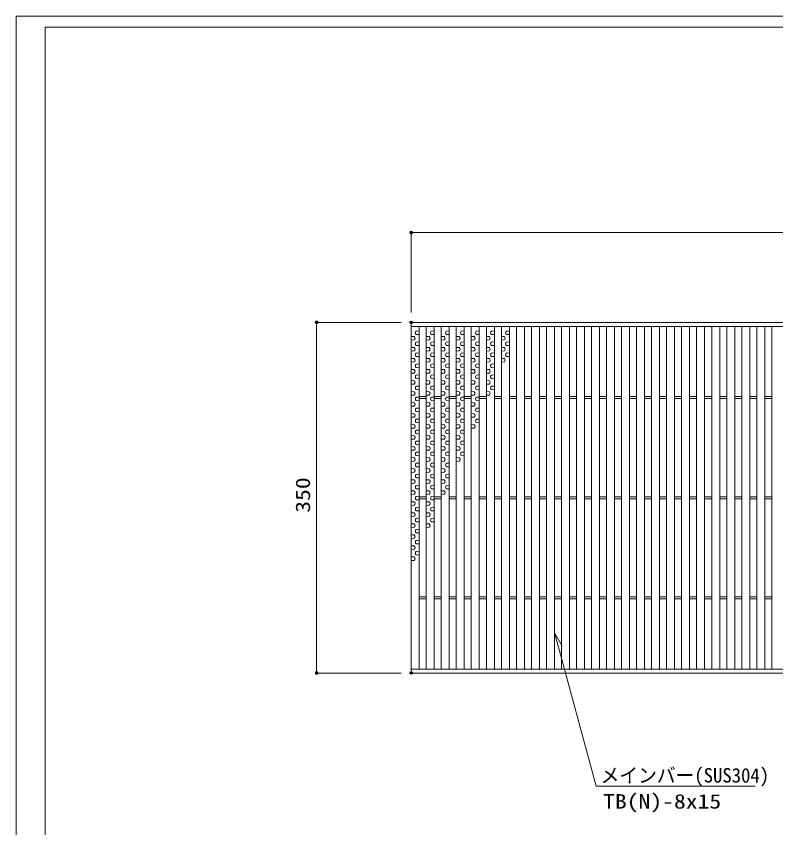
# Model space of a CAD drawing. Units: millimetres on the paper. Extents: x -216 to 216, y -153 to 153.
# Drawn here: x -215.3 to -63.7, y -9.4 to 152.6 of the extents above; entities that cross this region are included whole.
import ezdxf
from ezdxf.enums import TextEntityAlignment as Align

# ---------------------------------------------------------------- set-up
doc = ezdxf.new("R2010")
doc.units = ezdxf.units.MM
doc.header["$PDMODE"] = 32
doc.header["$PDSIZE"] = 0.5
for name, color, linetype, lineweight in [('0-0_A1FRAME', 1, 'Continuous', 9), ('0-2_寸法', 4, 'Continuous', 9), ('0-3_0', 7, 'Continuous', 9), ('0-6_蓋', 3, 'Continuous', 9)]:
    doc.layers.add(name, color=color, linetype=linetype, lineweight=lineweight)
doc.layers.add('0-4_Defpoints', color=7, linetype='Continuous')
doc.styles.add('ＭＳ ゴシック', font='')
doc.styles.get('ＭＳ ゴシック').set_extended_font_data('MS Gothic')

# ---------------------------------------------------------------- blocks, each defined once
blk = doc.blocks.new('_Dot')
at = {"layer": '0-3_0'}
for p, q in [((-0.5, 0), (-1, 0)), ((0.489, 0.1), (-0.489, 0.1)), ((0.399, 0.3), (-0.399, 0.3)), ((0.458, -0.199), (-0.458, -0.199)), ((0.3, -0.399), (-0.3, -0.399))]:
    blk.add_line(p, q, dxfattribs=at)
for points in [[(0.5, 0), (0.496, 0.063), (0.484, 0.124), (0.465, 0.184), (0.438, 0.241), (0.405, 0.294), (0.364, 0.342), (0.319, 0.385), (0.268, 0.422), (0.213, 0.452), (0.155, 0.476), (0.094, 0.491), (0.031, 0.499), (-0.031, 0.499), (-0.094, 0.491), (-0.155, 0.476), (-0.213, 0.452), (-0.268, 0.422), (-0.319, 0.385), (-0.364, 0.342), (-0.405, 0.294), (-0.438, 0.241), (-0.465, 0.184), (-0.484, 0.124), (-0.496, 0.063), (-0.5, 0), (0, 0)], [(-0.5, 0), (-0.496, -0.063), (-0.484, -0.124), (-0.465, -0.184), (-0.438, -0.241), (-0.405, -0.294), (-0.364, -0.342), (-0.319, -0.385), (-0.268, -0.422), (-0.213, -0.452), (-0.155, -0.476), (-0.094, -0.491), (-0.031, -0.499), (0.031, -0.499), (0.094, -0.491), (0.155, -0.476), (0.213, -0.452), (0.268, -0.422), (0.319, -0.385), (0.364, -0.342), (0.405, -0.294), (0.438, -0.241), (0.465, -0.184), (0.484, -0.124), (0.496, -0.063), (0.5, 0), (0, 0)]]:
    blk.add_lwpolyline(points, close=True, dxfattribs=at)
blk = doc.blocks.new('U15')
at = {"layer": '0-6_蓋'}
for p, q in [((-0.2, 1.986), (-0.8, 2.02)), ((0.2, 3.086), (0.8, 3.12)), ((0.2, 2.414), (0.8, 2.38)), ((-0.2, 1.314), (-0.8, 1.28)), ((0.2, 0.886), (0.8, 0.92)), ((0.2, 0.214), (0.8, 0.18)), ((-0.2, -0.214), (-0.8, -0.18)), ((-0.2, -0.886), (-0.8, -0.92)), ((0.2, -1.314), (0.8, -1.28)), ((-0.2, -2.414), (-0.8, -2.38)), ((-0.2, -3.086), (-0.8, -3.12)), ((0.2, -1.986), (0.8, -2.02))]:
    blk.add_line(p, q, dxfattribs=at)
for centre, start, end in [((-0.484, 1.65), 310.27175, 49.72825), ((0.484, 2.75), 130.27175, 229.72825), ((0.484, 0.55), 130.27175, 229.72825), ((-0.484, -0.55), 310.27175, 49.72825), ((0.484, -1.65), 130.27175, 229.72825), ((-0.484, -2.75), 310.27175, 49.72825)]:
    blk.add_arc(centre, 0.44, start, end, dxfattribs=at)
blk = doc.blocks.new('U14')
at = {"layer": '0-6_蓋'}
for p in [(0, 0), (0, -6.6), (0, -13.2)]:
    blk.add_blockref('U15', p, dxfattribs=at)
blk = doc.blocks.new('U17')
at = {"layer": '0-6_蓋'}
for p, q in [((-0.2, 1.986), (-0.8, 2.02)), ((0.2, 3.086), (0.8, 3.12)), ((0.2, 2.414), (0.8, 2.38)), ((-0.2, 1.314), (-0.8, 1.28)), ((0.2, 0.886), (0.8, 0.92)), ((0.2, 0.214), (0.8, 0.18)), ((-0.2, -0.214), (-0.8, -0.18)), ((-0.2, -0.886), (-0.8, -0.92)), ((0.2, -1.314), (0.8, -1.28)), ((-0.2, -2.414), (-0.8, -2.38)), ((-0.2, -3.086), (-0.8, -3.12)), ((0.2, -1.986), (0.8, -2.02))]:
    blk.add_line(p, q, dxfattribs=at)
for centre, start, end in [((-0.484, 1.65), 310.27175, 49.72825), ((0.484, 2.75), 130.27175, 229.72825), ((0.484, 0.55), 130.27175, 229.72825), ((-0.484, -0.55), 310.27175, 49.72825), ((0.484, -1.65), 130.27175, 229.72825), ((-0.484, -2.75), 310.27175, 49.72825)]:
    blk.add_arc(centre, 0.44, start, end, dxfattribs=at)
blk = doc.blocks.new('U16')
at = {"layer": '0-6_蓋'}
for p in [(0, 0), (0, -6.6)]:
    blk.add_blockref('U17', p, dxfattribs=at)
blk = doc.blocks.new('U21')
at = {"layer": '0-6_蓋'}
for p, q in [((-0.2, 1.986), (-0.8, 2.02)), ((0.2, 3.086), (0.8, 3.12)), ((0.2, 2.414), (0.8, 2.38)), ((-0.2, 1.314), (-0.8, 1.28)), ((0.2, 0.886), (0.8, 0.92)), ((0.2, 0.214), (0.8, 0.18)), ((-0.2, -0.214), (-0.8, -0.18)), ((-0.2, -0.886), (-0.8, -0.92)), ((0.2, -1.314), (0.8, -1.28)), ((-0.2, -2.414), (-0.8, -2.38)), ((-0.2, -3.086), (-0.8, -3.12)), ((0.2, -1.986), (0.8, -2.02))]:
    blk.add_line(p, q, dxfattribs=at)
for centre, start, end in [((-0.484, 1.65), 310.27175, 49.72825), ((0.484, 2.75), 130.27175, 229.72825), ((0.484, 0.55), 130.27175, 229.72825), ((-0.484, -0.55), 310.27175, 49.72825), ((0.484, -1.65), 130.27175, 229.72825), ((-0.484, -2.75), 310.27175, 49.72825)]:
    blk.add_arc(centre, 0.44, start, end, dxfattribs=at)
blk = doc.blocks.new('U20')
at = {"layer": '0-6_蓋'}
blk.add_blockref('U21', (0, 0), dxfattribs=at)
blk = doc.blocks.new('U9')
at = {"layer": '0-6_蓋'}
for p, q in [((-0.2, 1.986), (-0.8, 2.02)), ((0.2, 3.086), (0.8, 3.12)), ((0.2, 2.414), (0.8, 2.38)), ((-0.2, 1.314), (-0.8, 1.28)), ((0.2, 0.886), (0.8, 0.92)), ((0.2, 0.214), (0.8, 0.18)), ((-0.2, -0.214), (-0.8, -0.18)), ((-0.2, -0.886), (-0.8, -0.92)), ((0.2, -1.314), (0.8, -1.28)), ((-0.2, -2.414), (-0.8, -2.38)), ((-0.2, -3.086), (-0.8, -3.12)), ((0.2, -1.986), (0.8, -2.02))]:
    blk.add_line(p, q, dxfattribs=at)
for centre, start, end in [((-0.484, 1.65), 310.27175, 49.72825), ((0.484, 2.75), 130.27175, 229.72825), ((0.484, 0.55), 130.27175, 229.72825), ((-0.484, -0.55), 310.27175, 49.72825), ((0.484, -1.65), 130.27175, 229.72825), ((-0.484, -2.75), 310.27175, 49.72825)]:
    blk.add_arc(centre, 0.44, start, end, dxfattribs=at)
blk = doc.blocks.new('U8')
at = {"layer": '0-6_蓋'}
for p in [(0, 0), (0, -6.6), (0, -13.2), (0, -19.8), (0, -26.4)]:
    blk.add_blockref('U9', p, dxfattribs=at)
blk = doc.blocks.new('U19')
at = {"layer": '0-6_蓋'}
for p, q in [((-0.2, 1.986), (-0.8, 2.02)), ((0.2, 3.086), (0.8, 3.12)), ((0.2, 2.414), (0.8, 2.38)), ((-0.2, 1.314), (-0.8, 1.28)), ((0.2, 0.886), (0.8, 0.92)), ((0.2, 0.214), (0.8, 0.18)), ((-0.2, -0.214), (-0.8, -0.18)), ((-0.2, -0.886), (-0.8, -0.92)), ((0.2, -1.314), (0.8, -1.28)), ((-0.2, -2.414), (-0.8, -2.38)), ((-0.2, -3.086), (-0.8, -3.12)), ((0.2, -1.986), (0.8, -2.02))]:
    blk.add_line(p, q, dxfattribs=at)
for centre, start, end in [((-0.484, 1.65), 310.27175, 49.72825), ((0.484, 2.75), 130.27175, 229.72825), ((0.484, 0.55), 130.27175, 229.72825), ((-0.484, -0.55), 310.27175, 49.72825), ((0.484, -1.65), 130.27175, 229.72825), ((-0.484, -2.75), 310.27175, 49.72825)]:
    blk.add_arc(centre, 0.44, start, end, dxfattribs=at)
blk = doc.blocks.new('U18')
at = {"layer": '0-6_蓋'}
for p in [(0, 0), (0, -6.6), (0, -13.2), (0, -19.8)]:
    blk.add_blockref('U19', p, dxfattribs=at)
blk = doc.blocks.new('U13')
at = {"layer": '0-6_蓋'}
for p, q in [((-0.2, 1.986), (-0.8, 2.02)), ((0.2, 3.086), (0.8, 3.12)), ((0.2, 2.414), (0.8, 2.38)), ((-0.2, 1.314), (-0.8, 1.28)), ((0.2, 0.886), (0.8, 0.92)), ((0.2, 0.214), (0.8, 0.18)), ((-0.2, -0.214), (-0.8, -0.18)), ((-0.2, -0.886), (-0.8, -0.92)), ((0.2, -1.314), (0.8, -1.28)), ((-0.2, -2.414), (-0.8, -2.38)), ((-0.2, -3.086), (-0.8, -3.12)), ((0.2, -1.986), (0.8, -2.02))]:
    blk.add_line(p, q, dxfattribs=at)
for centre, start, end in [((-0.484, 1.65), 310.27175, 49.72825), ((0.484, 2.75), 130.27175, 229.72825), ((0.484, 0.55), 130.27175, 229.72825), ((-0.484, -0.55), 310.27175, 49.72825), ((0.484, -1.65), 130.27175, 229.72825), ((-0.484, -2.75), 310.27175, 49.72825)]:
    blk.add_arc(centre, 0.44, start, end, dxfattribs=at)
blk = doc.blocks.new('U12')
at = {"layer": '0-6_蓋'}
for p in [(0, 0), (0, -6.6), (0, -13.2), (0, -19.8), (0, -26.4), (0, -33), (0, -39.6)]:
    blk.add_blockref('U13', p, dxfattribs=at)
blk = doc.blocks.new('U11')
at = {"layer": '0-6_蓋'}
for p, q in [((-0.2, 1.986), (-0.8, 2.02)), ((0.2, 3.086), (0.8, 3.12)), ((0.2, 2.414), (0.8, 2.38)), ((-0.2, 1.314), (-0.8, 1.28)), ((0.2, 0.886), (0.8, 0.92)), ((0.2, 0.214), (0.8, 0.18)), ((-0.2, -0.214), (-0.8, -0.18)), ((-0.2, -0.886), (-0.8, -0.92)), ((0.2, -1.314), (0.8, -1.28)), ((-0.2, -2.414), (-0.8, -2.38)), ((-0.2, -3.086), (-0.8, -3.12)), ((0.2, -1.986), (0.8, -2.02))]:
    blk.add_line(p, q, dxfattribs=at)
for centre, start, end in [((-0.484, 1.65), 310.27175, 49.72825), ((0.484, 2.75), 130.27175, 229.72825), ((0.484, 0.55), 130.27175, 229.72825), ((-0.484, -0.55), 310.27175, 49.72825), ((0.484, -1.65), 130.27175, 229.72825), ((-0.484, -2.75), 310.27175, 49.72825)]:
    blk.add_arc(centre, 0.44, start, end, dxfattribs=at)
blk = doc.blocks.new('U10')
at = {"layer": '0-6_蓋'}
for p in [(0, 0), (0, -6.6), (0, -13.2), (0, -19.8), (0, -26.4), (0, -33)]:
    blk.add_blockref('U11', p, dxfattribs=at)
blk = doc.blocks.new('MLeader1')
at = {"layer": '0-2_寸法'}
for p, q in [((-107.85, 29.558), (-107.06, 26.664)), ((-99.134, -1.059), (-67.754, -1.059))]:
    blk.add_line(p, q, dxfattribs=at)
for points in [[(-107.836, 26.452), (-107.85, 29.558), (-106.285, 26.875)], [(-107.06, 26.664), (-99.494, -1.059), (-99.134, -1.059)]]:
    blk.add_lwpolyline(points, dxfattribs=at)
at = {"layer": '0-2_寸法', "style": 'ＭＳ ゴシック'}
for s, width, p in [('メインバー(SUS304)', 0.95, (-98.634, -1.214)), ('TB(N)-8x15', 1.2, (-98.134, -6.414))]:
    blk.add_text(s, height=2.889, dxfattribs=dict(at, width=width)).set_placement(p, align=Align.BOTTOM_LEFT)

msp = doc.modelspace()

# ---------------------------------------------------------------- linework, layer by layer
at = {"layer": '0-0_A1FRAME'}
msp.add_line((-209.583, 150.486), (-209.583, -150.496), dxfattribs=at)
msp.add_lwpolyline([(-215.33, 152.642), (-215.33, -152.651), (215.33, -152.651), (215.33, 152.642)], close=True, dxfattribs=at)
msp.add_lwpolyline([(199.525, -150.496), (199.525, 150.486), (-209.583, 150.486)], dxfattribs=at)
at = {"layer": '0-2_寸法'}
for p, q in [((-136.45, 93.515), (-136.45, 109.448)), ((-135.95, 109.448), (62.65, 109.448)), ((-138.45, 91.515), (-155.338, 91.515)), ((-155.338, 22.015), (-155.338, 91.015)), ((-138.45, 21.515), (-155.338, 21.515))]:
    msp.add_line(p, q, dxfattribs=at)
at = {"layer": '0-4_Defpoints'}
for p in [(-155.338, 91.515), (-136.45, 91.515), (-136.45, 91.515), (-136.45, 21.515)]:
    msp.add_point(p, dxfattribs=at)
at = {"layer": '0-6_蓋'}
for p, q in [((-136.45, 21.515), (-136.45, 91.515)), ((-136.45, 91.515), (63.15, 91.515)), ((-136.45, 90.715), (63.15, 90.715)), ((-134.85, 22.315), (-134.85, 90.715)), ((-133.45, 22.315), (-133.45, 90.715)), ((-131.85, 22.315), (-131.85, 90.715)), ((-130.45, 22.315), (-130.45, 90.715)), ((-128.85, 22.315), (-128.85, 90.715)), ((-127.45, 22.315), (-127.45, 90.715)), ((-125.85, 22.315), (-125.85, 90.715)), ((-124.45, 22.315), (-124.45, 90.715)), ((-122.85, 22.315), (-122.85, 90.715)), ((-121.45, 22.315), (-121.45, 90.715)), ((-119.85, 22.315), (-119.85, 90.715)), ((-118.45, 22.315), (-118.45, 90.715)), ((-116.85, 22.315), (-116.85, 90.715)), ((-115.45, 22.315), (-115.45, 90.715)), ((-113.85, 22.315), (-113.85, 90.715)), ((-112.45, 22.315), (-112.45, 90.715)), ((-110.85, 22.315), (-110.85, 90.715)), ((-109.45, 22.315), (-109.45, 90.715)), ((-107.85, 22.315), (-107.85, 90.715)), ((-106.45, 22.315), (-106.45, 90.715)), ((-104.85, 22.315), (-104.85, 90.715)), ((-103.45, 22.315), (-103.45, 90.715)), ((-101.85, 22.315), (-101.85, 90.715)), ((-100.45, 22.315), (-100.45, 90.715)), ((-98.85, 22.315), (-98.85, 90.715)), ((-97.45, 22.315), (-97.45, 90.715)), ((-95.85, 22.315), (-95.85, 90.715)), ((-94.45, 22.315), (-94.45, 90.715)), ((-92.85, 22.315), (-92.85, 90.715)), ((-91.45, 22.315), (-91.45, 90.715)), ((-89.85, 22.315), (-89.85, 90.715)), ((-88.45, 22.315), (-88.45, 90.715)), ((-86.85, 22.315), (-86.85, 90.715)), ((-85.45, 22.315), (-85.45, 90.715)), ((-83.85, 22.315), (-83.85, 90.715)), ((-82.45, 22.315), (-82.45, 90.715)), ((-80.85, 22.315), (-80.85, 90.715)), ((-79.45, 22.315), (-79.45, 90.715)), ((-77.85, 22.315), (-77.85, 90.715)), ((-76.45, 22.315), (-76.45, 90.715)), ((-74.85, 22.315), (-74.85, 90.715)), ((-73.45, 22.315), (-73.45, 90.715)), ((-71.85, 22.315), (-71.85, 90.715)), ((-70.45, 22.315), (-70.45, 90.715)), ((-68.85, 22.315), (-68.85, 90.715)), ((-67.45, 22.315), (-67.45, 90.715)), ((-65.85, 22.315), (-65.85, 90.715)), ((-64.45, 22.315), (-64.45, 90.715)), ((-134.85, 76.715), (-133.45, 76.715)), ((-134.85, 76.315), (-133.45, 76.315)), ((-131.85, 76.715), (-130.45, 76.715)), ((-131.85, 76.315), (-130.45, 76.315)), ((-128.85, 76.715), (-127.45, 76.715)), ((-128.85, 76.315), (-127.45, 76.315)), ((-125.85, 76.715), (-124.45, 76.715)), ((-125.85, 76.315), (-124.45, 76.315)), ((-122.85, 76.715), (-121.45, 76.715)), ((-122.85, 76.315), (-121.45, 76.315)), ((-119.85, 76.715), (-118.45, 76.715)), ((-119.85, 76.315), (-118.45, 76.315)), ((-116.85, 76.715), (-115.45, 76.715)), ((-116.85, 76.315), (-115.45, 76.315)), ((-113.85, 76.715), (-112.45, 76.715)), ((-113.85, 76.315), (-112.45, 76.315)), ((-110.85, 76.715), (-109.45, 76.715)), ((-110.85, 76.315), (-109.45, 76.315)), ((-107.85, 76.715), (-106.45, 76.715)), ((-107.85, 76.315), (-106.45, 76.315)), ((-104.85, 76.715), (-103.45, 76.715)), ((-104.85, 76.315), (-103.45, 76.315)), ((-101.85, 76.715), (-100.45, 76.715)), ((-101.85, 76.315), (-100.45, 76.315)), ((-98.85, 76.715), (-97.45, 76.715)), ((-98.85, 76.315), (-97.45, 76.315)), ((-95.85, 76.715), (-94.45, 76.715)), ((-95.85, 76.315), (-94.45, 76.315)), ((-92.85, 76.715), (-91.45, 76.715)), ((-92.85, 76.315), (-91.45, 76.315)), ((-89.85, 76.715), (-88.45, 76.715)), ((-89.85, 76.315), (-88.45, 76.315)), ((-86.85, 76.715), (-85.45, 76.715)), ((-86.85, 76.315), (-85.45, 76.315)), ((-83.85, 76.715), (-82.45, 76.715)), ((-83.85, 76.315), (-82.45, 76.315)), ((-80.85, 76.715), (-79.45, 76.715)), ((-80.85, 76.315), (-79.45, 76.315)), ((-77.85, 76.715), (-76.45, 76.715)), ((-77.85, 76.315), (-76.45, 76.315)), ((-74.85, 76.715), (-73.45, 76.715)), ((-74.85, 76.315), (-73.45, 76.315)), ((-71.85, 76.715), (-70.45, 76.715)), ((-71.85, 76.315), (-70.45, 76.315)), ((-68.85, 76.715), (-67.45, 76.715)), ((-68.85, 76.315), (-67.45, 76.315)), ((-65.85, 76.715), (-64.45, 76.715)), ((-65.85, 76.315), (-64.45, 76.315)), ((-134.85, 56.715), (-133.45, 56.715)), ((-131.85, 56.715), (-130.45, 56.715)), ((-128.85, 56.715), (-127.45, 56.715)), ((-125.85, 56.715), (-124.45, 56.715)), ((-122.85, 56.715), (-121.45, 56.715)), ((-119.85, 56.715), (-118.45, 56.715)), ((-116.85, 56.715), (-115.45, 56.715)), ((-113.85, 56.715), (-112.45, 56.715)), ((-110.85, 56.715), (-109.45, 56.715)), ((-107.85, 56.715), (-106.45, 56.715)), ((-104.85, 56.715), (-103.45, 56.715)), ((-101.85, 56.715), (-100.45, 56.715)), ((-98.85, 56.715), (-97.45, 56.715)), ((-95.85, 56.715), (-94.45, 56.715)), ((-92.85, 56.715), (-91.45, 56.715)), ((-89.85, 56.715), (-88.45, 56.715)), ((-86.85, 56.715), (-85.45, 56.715)), ((-83.85, 56.715), (-82.45, 56.715)), ((-80.85, 56.715), (-79.45, 56.715)), ((-77.85, 56.715), (-76.45, 56.715)), ((-74.85, 56.715), (-73.45, 56.715)), ((-71.85, 56.715), (-70.45, 56.715)), ((-68.85, 56.715), (-67.45, 56.715)), ((-65.85, 56.715), (-64.45, 56.715)), ((-134.85, 56.315), (-133.45, 56.315)), ((-131.85, 56.315), (-130.45, 56.315)), ((-128.85, 56.315), (-127.45, 56.315)), ((-125.85, 56.315), (-124.45, 56.315)), ((-122.85, 56.315), (-121.45, 56.315)), ((-119.85, 56.315), (-118.45, 56.315)), ((-116.85, 56.315), (-115.45, 56.315)), ((-113.85, 56.315), (-112.45, 56.315)), ((-110.85, 56.315), (-109.45, 56.315)), ((-107.85, 56.315), (-106.45, 56.315)), ((-104.85, 56.315), (-103.45, 56.315)), ((-101.85, 56.315), (-100.45, 56.315)), ((-98.85, 56.315), (-97.45, 56.315)), ((-95.85, 56.315), (-94.45, 56.315)), ((-92.85, 56.315), (-91.45, 56.315)), ((-89.85, 56.315), (-88.45, 56.315)), ((-86.85, 56.315), (-85.45, 56.315)), ((-83.85, 56.315), (-82.45, 56.315)), ((-80.85, 56.315), (-79.45, 56.315)), ((-77.85, 56.315), (-76.45, 56.315)), ((-74.85, 56.315), (-73.45, 56.315)), ((-71.85, 56.315), (-70.45, 56.315)), ((-68.85, 56.315), (-67.45, 56.315)), ((-65.85, 56.315), (-64.45, 56.315)), ((-134.85, 36.715), (-133.45, 36.715)), ((-134.85, 36.315), (-133.45, 36.315)), ((-131.85, 36.715), (-130.45, 36.715)), ((-131.85, 36.315), (-130.45, 36.315)), ((-128.85, 36.715), (-127.45, 36.715)), ((-128.85, 36.315), (-127.45, 36.315)), ((-125.85, 36.715), (-124.45, 36.715)), ((-125.85, 36.315), (-124.45, 36.315)), ((-122.85, 36.715), (-121.45, 36.715)), ((-122.85, 36.315), (-121.45, 36.315)), ((-119.85, 36.715), (-118.45, 36.715)), ((-119.85, 36.315), (-118.45, 36.315)), ((-116.85, 36.715), (-115.45, 36.715)), ((-116.85, 36.315), (-115.45, 36.315)), ((-113.85, 36.715), (-112.45, 36.715)), ((-113.85, 36.315), (-112.45, 36.315)), ((-110.85, 36.715), (-109.45, 36.715)), ((-110.85, 36.315), (-109.45, 36.315)), ((-107.85, 36.715), (-106.45, 36.715)), ((-107.85, 36.315), (-106.45, 36.315)), ((-104.85, 36.715), (-103.45, 36.715)), ((-104.85, 36.315), (-103.45, 36.315)), ((-101.85, 36.715), (-100.45, 36.715)), ((-101.85, 36.315), (-100.45, 36.315)), ((-98.85, 36.715), (-97.45, 36.715)), ((-98.85, 36.315), (-97.45, 36.315)), ((-95.85, 36.715), (-94.45, 36.715)), ((-95.85, 36.315), (-94.45, 36.315)), ((-92.85, 36.715), (-91.45, 36.715)), ((-92.85, 36.315), (-91.45, 36.315)), ((-89.85, 36.715), (-88.45, 36.715)), ((-89.85, 36.315), (-88.45, 36.315)), ((-86.85, 36.715), (-85.45, 36.715)), ((-86.85, 36.315), (-85.45, 36.315)), ((-83.85, 36.715), (-82.45, 36.715)), ((-83.85, 36.315), (-82.45, 36.315)), ((-80.85, 36.715), (-79.45, 36.715)), ((-80.85, 36.315), (-79.45, 36.315)), ((-77.85, 36.715), (-76.45, 36.715)), ((-77.85, 36.315), (-76.45, 36.315)), ((-74.85, 36.715), (-73.45, 36.715)), ((-74.85, 36.315), (-73.45, 36.315)), ((-71.85, 36.715), (-70.45, 36.715)), ((-71.85, 36.315), (-70.45, 36.315)), ((-68.85, 36.715), (-67.45, 36.715)), ((-68.85, 36.315), (-67.45, 36.315)), ((-65.85, 36.715), (-64.45, 36.715)), ((-65.85, 36.315), (-64.45, 36.315)), ((-136.45, 22.315), (63.15, 22.315))]:
    msp.add_line(p, q, dxfattribs=at)
msp.add_lwpolyline([(-136.45, 21.515), (63.15, 21.515), (63.15, 91.515)], dxfattribs=at)

# ---------------------------------------------------------------- block references
at = {"layer": '0-2_寸法', "xscale": 0.5, "yscale": 0.5}
for p, rotation in [((-136.45, 109.448), 180), ((-155.338, 91.515), 90), ((-155.338, 21.515), 270)]:
    msp.add_blockref('_Dot', p, dxfattribs=dict(at, rotation=rotation))
at = {"layer": '0-2_寸法'}
msp.add_blockref('MLeader1', (0, 0), dxfattribs=at)
at = {"layer": '0-6_蓋'}
for name, p in [('U12', (-135.65, 86.7)), ('U10', (-132.65, 86.7)), ('U8', (-129.65, 86.7)), ('U18', (-126.65, 86.7)), ('U14', (-123.65, 86.7)), ('U16', (-120.65, 86.7)), ('U20', (-117.65, 86.7))]:
    msp.add_blockref(name, p, dxfattribs=at)

# ---------------------------------------------------------------- texts
at = {"layer": '0-2_寸法', "style": 'ＭＳ ゴシック', "width": 1.2}
msp.add_text('350', height=2.889, rotation=90, dxfattribs=at).set_placement((-155.783, 53.515), align=Align.BOTTOM_LEFT)

doc.saveas('drawing.dxf')
